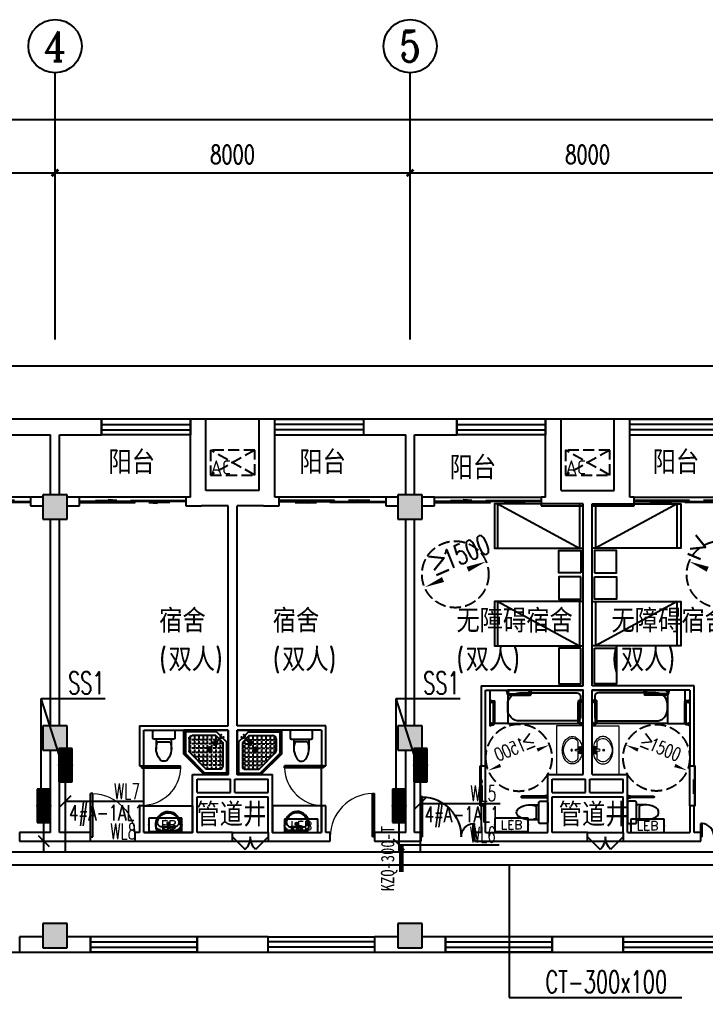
# Model space of a CAD drawing. Extents: x 1725663 to 4653551, y -550461 to 248782.
# Drawn here: x 2083750 to 2099204, y -41203 to -19188 of the extents above; entities that cross this region are included whole.
import ezdxf
from ezdxf.enums import TextEntityAlignment as Align

# ---------------------------------------------------------------- set-up
doc = ezdxf.new("R2010")
doc.units = 0
doc.header["$LTSCALE"] = 1000
doc.linetypes.add('DASH', pattern=[0.35, 0.25, -0.1])
for name, color, linetype in [('0-底图', 7, 'Continuous'), ('AXIS', 3, 'Continuous'), ('AXIS_TEXT', 7, 'Continuous'), ('CABLETRAY', 4, 'Continuous'), ('CABLETRAY_DIM', 3, 'Continuous'), ('CLAYER', 7, 'Continuous'), ('COLUMN', 255, 'Continuous'), ('DIM-照明', 3, 'Continuous'), ('DIM-箱柜', 7, 'Continuous'), ('DIM_SYMB', 3, 'Continuous'), ('DOOR_FIRE', 4, 'Continuous'), ('EQUIP-箱柜', 3, 'Continuous'), ('fur', 253, 'Continuous'), ('GROUND', 2, 'Continuous'), ('PUB_HATCH', 8, 'Continuous'), ('PUB_TEXT', 7, 'Continuous'), ('TEL_TEXT', 7, 'Continuous'), ('WALL', 2, 'Continuous'), ('WINDOW', 4, 'Continuous'), ('WIRE-照明', 6, 'Continuous'), ('抗震支吊架', 2, 'Continuous'), ('洁具', 213, 'Continuous'), ('空调外机', 211, 'Continuous')]:
    doc.layers.add(name, color=color, linetype=linetype)
doc.layers.add('LVTRY', color=6, linetype='Continuous', lineweight=9)
doc.styles.add('_TCH_AXIS', font='COMPLEX', dxfattribs={"bigfont": 'GBCBIG'})
doc.styles.add('_TCH_DIM', font='SIMPLEX', dxfattribs={"width": 0.8, "height": 5, "bigfont": 'HZTXT'})
doc.styles.add('_TEL_DIM', font='SIMPLEX', dxfattribs={"width": 0.8, "height": 3.5, "bigfont": 'HZTXT'})
doc.styles.add('A_DIM_T3', font='SIMPLEX', dxfattribs={"width": 0.7, "bigfont": 'HZ'})
doc.styles.add('COMPLEX', font='COMPLEX')
doc.styles.add('kzcad', font='', dxfattribs={"width": 0.8})
doc.styles.get("Standard").update_dxf_attribs({"font": 'geniso.shx', "bigfont": 'hztxt.shx'})
doc.styles.get('kzcad').set_extended_font_data('SimSun')
doc.dimstyles.new('_TCH_ARCH&&150', dxfattribs={"dimtxt": 420, "dimasz": 150, "dimexe": 375, "dimexo": 450, "dimgap": 202.5, "dimtad": 1, "dimdec": 0, "dimzin": 0, "dimdsep": 46, "dimtxsty": 'A_DIM_T3', "dimblk": 'ARCHTICK', "dimcen": 0.09, "dimclrt": 7, "dimazin": 2, "dimtfac": 1, "dimtdec": 0, "dimtix": 1, "dimtmove": 2, "dimatfit": 3, "dimfxl": 150, "dimtolj": 1, "dimtzin": 0, "dimarcsym": 0})

# ---------------------------------------------------------------- blocks, each defined once
blk = doc.blocks.new('*X490')
at = {"color": 0}
for p, q in [((-250, 33), (-83, 200)), ((-250, 68), (-118, 200)), ((-250, 104), (-154, 200)), ((-250, 139), (-189, 200)), ((-250, 174), (-224, 200)), ((-247, 0), (-47, 200)), ((-212, 0), (-12, 200)), ((-177, 0), (23, 200)), ((-141, 0), (59, 200)), ((-106, 0), (94, 200)), ((-71, 0), (129, 200)), ((-35, 0), (165, 200)), ((0, 0), (200, 200)), ((35, 0), (235, 200)), ((71, 0), (250, 179)), ((106, 0), (250, 144)), ((141, 0), (250, 109)), ((177, 0), (250, 73)), ((212, 0), (250, 38)), ((247, 0), (250, 3))]:
    blk.add_line(p, q, dxfattribs=at)
blk = doc.blocks.new('$equip$00002943')
for p, q in [((-0.75, 0.6), (-0.75, 0)), ((0.75, 0.6), (-0.75, 0.6)), ((0.75, 0), (0.75, 0.6)), ((-0.75, 0), (0.75, 0))]:
    blk.add_line(p, q)
for points, const_width in [([(-0.75, 0.3), (0.75, 0.3)], 0.6), ([(-0.75, 0.6), (-0.75, 0), (0.75, 0), (0.75, 0.6), (-0.75, 0.6), (-0.75, 0)], 0.02)]:
    blk.add_lwpolyline(points, dxfattribs=dict(const_width=const_width))
for p in [(0, 0.6), (-0.75, 0.3), (0, 0), (0.75, 0.3)]:
    blk.add_point(p)
at = {"xscale": 0.00300000000061118, "yscale": 0.00300000000061118, "zscale": 0.00300000000061118}
blk.add_blockref('*X490', (0, 0), dxfattribs=at)
at = {"color": 7, "style": '_TEL_DIM', "flags": 1}
for tag in ['A', 'REMARK']:
    blk.add_attdef(tag, text='', height=0.00002, dxfattribs=at).set_placement((0, 0), align=Align.MIDDLE_CENTER)
blk = doc.blocks.new('$equip$00002908')
for p, q in [((0.75, 0.6), (-0.75, 0.6)), ((-0.75, 0.6), (-0.75, 0)), ((0.75, 0), (0.75, 0.6)), ((-0.75, 0), (0.75, 0))]:
    blk.add_line(p, q)
at = {"const_width": 0.04}
blk.add_lwpolyline([(-0.75, 0.6), (-0.75, 0), (0.75, 0), (0.75, 0.6), (-0.75, 0.6), (-0.75, 0)], dxfattribs=at)
for p in [(0, 0.6), (-0.75, 0.3), (0, 0), (0.75, 0.3)]:
    blk.add_point(p)
at = {"color": 7, "style": '_TEL_DIM'}
blk.add_attdef('$TEXT$', text='', height=0.4, dxfattribs=at).set_placement((0, 0.3), align=Align.MIDDLE_CENTER)
at = {"color": 7, "style": '_TEL_DIM', "flags": 1}
for tag in ['A', 'REMARK']:
    blk.add_attdef(tag, text='', height=0.00002, dxfattribs=at).set_placement((0, 0), align=Align.MIDDLE_CENTER)
blk = doc.blocks.new('A$C9f263cac')
at = {"linetype": 'DASH'}
blk.add_circle((0, 0), 750, dxfattribs=at)
at = {"layer": 'DIM_SYMB'}
for points in [[(0, 0, 0, 0, 0), (-692, 289, 0, 80, 0), (-415, 174, 0, 0, 0)], [(0, 0, 0, 0, 0), (692, -289, 0, 80, 0), (415, -174, 0, 0, 0)]]:
    blk.add_lwpolyline(points, format="xyseb", dxfattribs=at)
at = {"layer": 'PUB_TEXT', "color": 7, "style": '_TCH_DIM'}
blk.add_text('≥', height=338, rotation=337.3097, dxfattribs=at).set_placement((-420, 282))
at = {"layer": 'PUB_TEXT', "color": 7, "style": '_TCH_DIM', "width": 0.705882}
blk.add_text('1500', height=297.5, rotation=337.3097, dxfattribs=at).set_placement((-193, 188))
blk = doc.blocks.new('1F平面-CAD导入_dwg_Drawing4_t3_dwg_$plan$00001613-474159-1F-927810-1F')
at = {"layer": '洁具'}
for p, q in [((-30, 250), (-170, 250)), ((-200, 170), (-430, 170)), ((-260, -140), (-260, 140)), ((-200, -170), (-200, -220)), ((-170, -250), (-30, -250))]:
    blk.add_line(p, q, dxfattribs=at)
for points in [[(-200, 220), (-200, 170), (-200, -170), (-430, -170)], [(0, -220), (0, 220)]]:
    blk.add_lwpolyline(points, dxfattribs=at)
for centre, radius, start, end in [((-170, 220), 30, 90, 180), ((-30, 220), 30, 0, 90), ((-590, 0), 110, 123.4509, 236.5491), ((-413, -227), 398, 67.4505, 126.6381), ((-413, 227), 398, 233.3619, 292.5495), ((-170, -220), 30, 180, 270), ((-30, -220), 30, 270, 0)]:
    blk.add_arc(centre, radius, start, end, dxfattribs=at)
blk = doc.blocks.new('$lvtry$00000169')
at = {"color": 0}
for p, q in [((259, -36), (259, 0)), ((259, -36), (36, -259)), ((276, -120), (120, -276)), ((144, -151), (291, -298)), ((151, -144), (298, -291)), ((183, -213), (205, -213)), ((220, -213), (243, -213)), ((259, -24), (976, -24)), ((259, -36), (964, -36)), ((270, -213), (270, -143)), ((270, -213), (340, -213)), ((276, -120), (808, -120)), ((366, -213), (366, -143)), ((366, -213), (436, -213)), ((462, -213), (462, -143)), ((462, -213), (532, -213)), ((558, -213), (558, -143)), ((558, -213), (628, -213)), ((655, -213), (655, -143)), ((655, -213), (725, -213)), ((751, -213), (751, -143)), ((751, -213), (821, -213)), ((847, -213), (847, -143)), ((847, -213), (880, -213)), ((880, -192), (880, -460)), ((964, -36), (976, -24)), ((964, -36), (964, -525)), ((976, -24), (976, -530)), ((36, -259), (0, -259)), ((24, -259), (24, -976)), ((36, -259), (36, -964)), ((120, -276), (120, -808)), ((120, -309), (147, -309)), ((120, -405), (147, -405)), ((173, -309), (173, -239)), ((173, -309), (243, -309)), ((173, -405), (173, -335)), ((173, -405), (243, -405)), ((173, -501), (173, -431)), ((270, -263), (270, -239)), ((270, -405), (270, -335)), ((270, -405), (340, -405)), ((270, -501), (270, -431)), ((334, -309), (340, -309)), ((366, -309), (366, -239)), ((366, -309), (436, -309)), ((366, -405), (366, -335)), ((366, -405), (379, -405)), ((366, -501), (366, -431)), ((462, -309), (462, -239)), ((462, -309), (532, -309)), ((462, -405), (462, -335)), ((462, -405), (532, -405)), ((462, -501), (462, -431)), ((558, -309), (558, -239)), ((558, -309), (628, -309)), ((558, -405), (558, -335)), ((558, -405), (628, -405)), ((558, -501), (558, -431)), ((655, -309), (655, -239)), ((655, -309), (725, -309)), ((655, -405), (655, -335)), ((655, -405), (725, -405)), ((655, -501), (655, -431)), ((751, -309), (751, -239)), ((751, -309), (821, -309)), ((751, -405), (751, -335)), ((751, -405), (821, -405)), ((751, -501), (751, -431)), ((847, -309), (847, -239)), ((847, -309), (880, -309)), ((847, -405), (847, -335)), ((847, -405), (880, -405)), ((847, -501), (847, -431)), ((120, -501), (147, -501)), ((120, -598), (147, -598)), ((173, -501), (243, -501)), ((173, -598), (173, -528)), ((173, -598), (243, -598)), ((173, -694), (173, -624)), ((270, -501), (340, -501)), ((270, -598), (270, -528)), ((270, -598), (340, -598)), ((270, -694), (270, -624)), ((366, -501), (436, -501)), ((366, -598), (366, -528)), ((366, -598), (436, -598)), ((366, -694), (366, -624)), ((462, -501), (532, -501)), ((462, -598), (462, -528)), ((462, -598), (532, -598)), ((462, -694), (462, -624)), ((859, -511), (511, -859)), ((964, -525), (525, -964)), ((976, -530), (530, -976)), ((558, -501), (628, -501)), ((558, -598), (558, -528)), ((558, -598), (628, -598)), ((558, -694), (558, -624)), ((655, -501), (725, -501)), ((655, -598), (655, -528)), ((655, -598), (725, -598)), ((655, -694), (655, -624)), ((751, -501), (821, -501)), ((751, -598), (751, -528)), ((751, -598), (773, -598)), ((847, -501), (867, -501)), ((964, -525), (976, -530)), ((120, -694), (147, -694)), ((120, -790), (147, -790)), ((173, -694), (243, -694)), ((173, -790), (173, -720)), ((173, -790), (243, -790)), ((173, -878), (173, -816)), ((192, -880), (460, -880)), ((270, -694), (340, -694)), ((270, -790), (270, -720)), ((270, -790), (340, -790)), ((270, -880), (270, -816)), ((366, -694), (436, -694)), ((366, -790), (366, -720)), ((366, -790), (436, -790)), ((366, -880), (366, -816)), ((462, -694), (532, -694)), ((462, -790), (462, -720)), ((462, -790), (532, -790)), ((462, -880), (462, -816)), ((558, -694), (628, -694)), ((558, -790), (558, -720)), ((558, -790), (580, -790)), ((655, -694), (676, -694)), ((36, -964), (24, -976)), ((24, -976), (530, -976)), ((36, -964), (525, -964)), ((525, -964), (530, -976))]:
    blk.add_line(p, q, dxfattribs=at)
blk.add_lwpolyline([(0, 0), (0, -1000), (540, -1000), (1000, -540), (1000, 0)], close=True)
for points in [[(0, 0), (0, -1000)], [(0, 0), (1000, 0)], [(1000, 0), (1000, -540)], [(136, -190), (148, -178), (132, -162), (121, -174)], [(190, -136), (178, -148), (162, -132), (174, -121)], [(1000, -540), (540, -1000)], [(0, -1000), (540, -1000)]]:
    blk.add_lwpolyline(points, close=True, dxfattribs=at)
for radius in [43.8, 31.1]:
    blk.add_circle((416, -428), radius, dxfattribs=at)
for centre, radius, start, end in [((808, -192), 72, 0, 90), ((296, -296), 40.6, 142.583, 128.4197), ((296, -296), 28.6, 145.828, 125.6599), ((808, -460), 72, 315, 0), ((192, -808), 72, 180, 270), ((460, -808), 72, 270, 315)]:
    blk.add_arc(centre, radius, start, end, dxfattribs=at)
for p in [(103, -156, 0), (156, -102, 0), (416, -428, 0)]:
    blk.add_point(p, dxfattribs=at)
blk = doc.blocks.new('$lvtry$00000178')
at = {"color": 0}
for p, q in [((-238, 0), (238, 0)), ((-214, -36), (-272, -91)), ((-180, -23), (180, -23)), ((-142, -105), (140, -105)), ((140, -105), (-142, -105)), ((216, -37), (268, -91))]:
    blk.add_line(p, q, dxfattribs=at)
blk.add_lwpolyline([(-104, -430, 0.224698), (110, -425, 0.348046), (269, -79), (239, 0), (-241, 0), (-271, -79, 0.356844)], format="xyb", close=True, dxfattribs=at)
for centre, radius in [((-100, -65), 16.3), ((1, -172), 31.6), ((100, -65), 16.3)]:
    blk.add_circle(centre, radius, dxfattribs=at)
at = {"color": 0, "lineweight": 13}
blk.add_circle((1, -172), 23, dxfattribs=at)
at = {"color": 0}
for centre, radius, start, end in [((-142, -205), 100, 90, 190.5602), ((-180, -73), 50, 90, 133.181), ((140, -205), 100, 349.4398, 90), ((180, -73), 50, 44.5607, 90), ((-1, -179), 243, 190.5602, 349.4398)]:
    blk.add_arc(centre, radius, start, end, dxfattribs=at)
for p in [(0, -65), (1, -172)]:
    blk.add_point(p, dxfattribs=at)
blk = doc.blocks.new('A$C70365C93')
at = {"layer": '洁具'}
blk.add_lwpolyline([(-1900, 2300), (-1900, 1700), (-800, 1700), (-800, 2300)], close=True, dxfattribs=at)
blk.add_blockref('$lvtry$00000178', (-1350, 2280), dxfattribs=at)
at = {"layer": '洁具', "rotation": 180}
blk.add_blockref('$lvtry$00000169', (0, 0), dxfattribs=at)
at = {"layer": '洁具', "extrusion": (0, 0, -1), "xscale": -1, "zscale": -1, "rotation": 90}
blk.add_blockref('1F平面-CAD导入_dwg_Drawing4_t3_dwg_$plan$00001613-474159-1F-927810-1F', (1450, 0), dxfattribs=at)
blk = doc.blocks.new('A$Cf5a72a1b')
at = {"layer": '空调外机', "linetype": 'DASH'}
for p, q in [((1000, 563), (0, 0)), ((1000, 0), (0, 563))]:
    blk.add_line(p, q, dxfattribs=at)
blk.add_lwpolyline([(1000, 563), (0, 563), (0, 0), (1000, 0)], close=True, dxfattribs=at)
at = {"layer": 'PUB_TEXT'}
blk.add_text('AC', height=315, dxfattribs=at).set_placement((5, 18))
blk = doc.blocks.new('_ArchTick')
at = {"color": 0, "linetype": 'ByBlock', "const_width": 0.4}
blk.add_lwpolyline([(-0.5, -0.5), (0.5, 0.5)], dxfattribs=at)
blk = doc.blocks.new('*D707')
at = {"layer": 'AXIS', "color": 0, "lineweight": -2, "transparency": 16777216}
for p, q in [((1497007, 55195), (1497007, 60070)), ((1604207, 55195), (1604207, 60070)), ((1497007, 59695), (1604207, 59695))]:
    blk.add_line(p, q, dxfattribs=at)
at = {"layer": 'Defpoints', "color": 0, "transparency": 16777216}
for p in [(1604207, 59695), (1497007, 54745), (1604207, 54745)]:
    blk.add_point(p, dxfattribs=at)
at = {"layer": 'AXIS', "color": 0, "lineweight": -2, "transparency": 16777216, "xscale": 150, "yscale": 150, "zscale": 150, "rotation": 180}
blk.add_blockref('_ArchTick', (1497007, 59695), dxfattribs=at)
at = {"layer": 'AXIS', "color": 0, "lineweight": -2, "transparency": 16777216, "xscale": 150, "yscale": 150, "zscale": 150}
blk.add_blockref('_ArchTick', (1604207, 59695), dxfattribs=at)
at = {"layer": 'AXIS', "color": 7, "transparency": 16777216, "insert": (1550607, 60108), "char_height": 420, "attachment_point": 5, "style": 'A_DIM_T3'}
blk.add_mtext('\\A1;107200', dxfattribs=at)
blk = doc.blocks.new('*D711')
at = {"layer": 'AXIS', "color": 0, "lineweight": -2, "transparency": 16777216}
for p, q in [((1513307, 55195), (1513307, 58870)), ((1521307, 55195), (1521307, 58870)), ((1513307, 58495), (1521307, 58495))]:
    blk.add_line(p, q, dxfattribs=at)
at = {"layer": 'Defpoints', "color": 0, "transparency": 16777216}
for p in [(1521307, 58495), (1513307, 54745), (1521307, 54745)]:
    blk.add_point(p, dxfattribs=at)
at = {"layer": 'AXIS', "color": 0, "lineweight": -2, "transparency": 16777216, "xscale": 150, "yscale": 150, "zscale": 150, "rotation": 180}
blk.add_blockref('_ArchTick', (1513307, 58495), dxfattribs=at)
at = {"layer": 'AXIS', "color": 0, "lineweight": -2, "transparency": 16777216, "xscale": 150, "yscale": 150, "zscale": 150}
blk.add_blockref('_ArchTick', (1521307, 58495), dxfattribs=at)
at = {"layer": 'AXIS', "color": 7, "transparency": 16777216, "insert": (1517307, 58908), "char_height": 420, "attachment_point": 5, "style": 'A_DIM_T3'}
blk.add_mtext('\\A1;8000', dxfattribs=at)
blk = doc.blocks.new('*D712')
at = {"layer": 'AXIS', "color": 0, "lineweight": -2, "transparency": 16777216}
for p, q in [((1521307, 55195), (1521307, 58870)), ((1529307, 55195), (1529307, 58870)), ((1521307, 58495), (1529307, 58495))]:
    blk.add_line(p, q, dxfattribs=at)
at = {"layer": 'Defpoints', "color": 0, "transparency": 16777216}
for p in [(1529307, 58495), (1521307, 54745), (1529307, 54745)]:
    blk.add_point(p, dxfattribs=at)
at = {"layer": 'AXIS', "color": 0, "lineweight": -2, "transparency": 16777216, "xscale": 150, "yscale": 150, "zscale": 150, "rotation": 180}
blk.add_blockref('_ArchTick', (1521307, 58495), dxfattribs=at)
at = {"layer": 'AXIS', "color": 0, "lineweight": -2, "transparency": 16777216, "xscale": 150, "yscale": 150, "zscale": 150}
blk.add_blockref('_ArchTick', (1529307, 58495), dxfattribs=at)
at = {"layer": 'AXIS', "color": 7, "transparency": 16777216, "insert": (1525307, 58908), "char_height": 420, "attachment_point": 5, "style": 'A_DIM_T3'}
blk.add_mtext('\\A1;8000', dxfattribs=at)
blk = doc.blocks.new('*D713')
at = {"layer": 'AXIS', "color": 0, "lineweight": -2, "transparency": 16777216}
for p, q in [((1529307, 55195), (1529307, 58870)), ((1537307, 55195), (1537307, 58870)), ((1529307, 58495), (1537307, 58495))]:
    blk.add_line(p, q, dxfattribs=at)
at = {"layer": 'Defpoints', "color": 0, "transparency": 16777216}
for p in [(1537307, 58495), (1529307, 54745), (1537307, 54745)]:
    blk.add_point(p, dxfattribs=at)
at = {"layer": 'AXIS', "color": 0, "lineweight": -2, "transparency": 16777216, "xscale": 150, "yscale": 150, "zscale": 150, "rotation": 180}
blk.add_blockref('_ArchTick', (1529307, 58495), dxfattribs=at)
at = {"layer": 'AXIS', "color": 0, "lineweight": -2, "transparency": 16777216, "xscale": 150, "yscale": 150, "zscale": 150}
blk.add_blockref('_ArchTick', (1537307, 58495), dxfattribs=at)
at = {"layer": 'AXIS', "color": 7, "transparency": 16777216, "insert": (1533307, 58908), "char_height": 420, "attachment_point": 5, "style": 'A_DIM_T3'}
blk.add_mtext('\\A1;8000', dxfattribs=at)
blk = doc.blocks.new('$plan$00002936')
at = {"layer": '洁具'}
for p, q in [((-45, 0), (45, 0)), ((45, 0), (45, -10)), ((-555, 0), (-466, 0)), ((-555, -10), (-555, 0)), ((-466, -10), (-555, -10)), ((-539, -10), (-527, -22)), ((-527, -22), (-497, -22)), ((-527, -22), (-527, -53)), ((-497, -22), (-486, -10)), ((-497, -22), (-497, -53)), ((-474, -78), (-38, -78)), ((-474, -110), (-38, -110)), ((-466, 0), (-466, -10)), ((-45, -10), (-45, 0)), ((45, -10), (-45, -10)), ((-28, -10), (-17, -22)), ((-17, -22), (13, -22)), ((-17, -94), (-17, -22)), ((-2, -110), (-2, -110)), ((13, -22), (24, -10)), ((13, -22), (13, -94))]:
    blk.add_line(p, q, dxfattribs=at)
for centre, major_axis, start_param, end_param in [((-474, -53), (0, 57.3), 1.570798, 3.141592), ((-474, -53), (0, 25.2), 1.570801, 3.141589), ((-38, -53), (0, 25.2), 3.141577, 4.303054), ((-38, -53), (0, 57.3), 3.141596, 3.619177), ((-2, -94), (0, 16), 1.570785, 3.141583), ((-2, -94), (0, 16), 3.141592, 4.71239)]:
    blk.add_ellipse(centre, major_axis=major_axis, ratio=0.931835, start_param=start_param, end_param=end_param, dxfattribs=at)
blk = doc.blocks.new('$WINLIB2D$00000001')
at = {"color": 0}
for points in [[(-0.5, 0.5), (-0.5, -0.5)], [(-0.5, 0.5), (0.5, 0.5)], [(0.5, -0.5), (0.5, 0.5)], [(0.5, 0.1667), (-0.5, 0.1667)], [(0.5, -0.1667), (-0.5, -0.1667)], [(-0.5, -0.5), (0.5, -0.5)]]:
    blk.add_lwpolyline(points, dxfattribs=at)
blk = doc.blocks.new('_AXISO')
blk.add_circle((0, 0), 0.5)
at = {"layer": 'AXIS_TEXT', "style": 'COMPLEX', "width": 1.041667}
blk.add_attdef('A', text='', height=0.56, dxfattribs=at).set_placement((-0.25, -0.28), (0.25, -0.28), align=Align.FIT)
blk = doc.blocks.new('$DorLib2D$00000225')
at = {"color": 0}
for p, q in [((0.475, -0.001), (0.475, 0.752)), ((0.475, 0.752), (0.5, 0.752)), ((0.5, -0.001), (0.5, 0.752)), ((-0.5, 0), (-0.5, 0.252)), ((-0.475, 0.252), (-0.5, 0.252)), ((-0.475, 0), (-0.475, 0.252)), ((-0.475, 0), (-0.5, 0)), ((0.475, -0.001), (0.5, -0.001))]:
    blk.add_line(p, q, dxfattribs=at)
for centre, radius, start, end in [((0.505, -0.002), 0.755, 92.2493, 179.7238), ((-0.501, 0.003), 0.251, 359.7899, 84.0974)]:
    blk.add_arc(centre, radius, start, end, dxfattribs=at)
blk = doc.blocks.new('$DorLib2D$00000116')
at = {"color": 0}
for p, q in [((-0.5, 0), (-0.146, 0.354)), ((0.5, 0), (0.146, 0.354))]:
    blk.add_line(p, q, dxfattribs=at)
for centre, start, end in [((-0.5, 0), 0, 45), ((0.5, 0), 135, 180)]:
    blk.add_arc(centre, 0.5, start, end, dxfattribs=at)
blk = doc.blocks.new('$DorLib2D$00000001')
for p, q in [((0.45, 0.975), (0.5, 0.975)), ((0.45, 0), (0.45, 0.975)), ((0.5, 0), (0.5, 0.975)), ((0.5, 0), (0.45, 0))]:
    blk.add_line(p, q)
at = {"lineweight": 13}
blk.add_arc((0.475, 0), 0.975, 91.4693, 180, dxfattribs=at)
blk = doc.blocks.new('$plan$00002356')
at = {"layer": 'fur'}
for p, q in [((0, -1920), (1000, -80)), ((0, -80), (1000, -80)), ((1000, -1920), (0, -1920))]:
    blk.add_line(p, q, dxfattribs=at)
blk.add_lwpolyline([(0, 0), (0, -2000), (1000, -2000), (1000, 0)], close=True, dxfattribs=at)
blk = doc.blocks.new('$lvtry$00000196')
at = {"color": 0}
for points in [[(219, -385, 0.106486), (289, -308, 0.130324), (310, -225, 0.130324), (289, -143, 0.106486), (219, -66, 0.084172), (123, -18, 0.073176), (0, 0, 0.073176), (-123, -18, 0.084172), (-219, -66, 0.106486), (-289, -143, 0.130324), (-310, -225, 0.130324), (-289, -308, 0.106486), (-219, -385, 0.084172), (-123, -433, 0.073176), (0, -451, 0.073176), (123, -433, 0.084172)], [(-22, -44), (-17, -142, 1), (21, -142), (26, -44, 0.493794)]]:
    blk.add_lwpolyline(points, format="xyb", close=True, dxfattribs=at)
for points in [[(-218, -329, -0.467303), (-199, -103, -0.154885), (-179, -96), (-17, -96, -0.154885)], [(21, -96), (183, -96, -0.154885), (203, -103, -0.467303), (222, -329, -0.210278), (2, -430, -0.210278), (-218, -329, -0.467303)]]:
    blk.add_lwpolyline(points, format="xyb", dxfattribs=at)
for points in [[(-52, -25), (56, -25)], [(-52, -78), (-20, -78)], [(24, -78), (56, -78)]]:
    blk.add_lwpolyline(points, dxfattribs=at)
for centre, radius in [((-52, -52), 19.4), ((-52, -52), 12.6), ((56, -52), 19.4), ((56, -52), 12.6), ((2, -241), 19.7), ((2, -241), 14.7)]:
    blk.add_circle(centre, radius, dxfattribs=at)
for centre, start, end in [((-52, -52), 90, 270), ((56, -52), 270, 90)]:
    blk.add_arc(centre, 26.5, start, end, dxfattribs=at)
for p in [(2, -62), (2, -241)]:
    blk.add_point(p, dxfattribs=at)
blk = doc.blocks.new('$plan$00002967')
at = {"layer": '洁具'}
for p, q in [((59, -136), (59, -614)), ((1349, -60), (134, -60)), ((1600, -435), (1600, -315)), ((134, -690), (1349, -690))]:
    blk.add_line(p, q, dxfattribs=at)
blk.add_lwpolyline([(0, -750), (0, 0), (1600, 0), (1600, -750)], close=True, dxfattribs=at)
for centre, major_axis, start_param, end_param in [((134, -136), (0, 76.7), 0, 1.570796), ((1349, -315), (0, 256), -1.570796, 0), ((201, -375), (0, 42.6), 1.570796326795708, 7.853981633975295), ((134, -614), (0, 76.7), 1.570796, 3.141593), ((1349, -435), (0, 256), 3.141593, 4.712389)]:
    blk.add_ellipse(centre, major_axis=major_axis, ratio=0.98237, start_param=start_param, end_param=end_param, dxfattribs=at)
blk = doc.blocks.new('$plan$00002937')
at = {"layer": '洁具'}
for p, q in [((-12, 13), (-585, 13)), ((-67, 25), (-67, 16)), ((-8, 25), (-67, 25)), ((-67, 16), (-8, 16)), ((-28, 31), (-28, 25)), ((-20, 31), (-28, 31)), ((-28, 25), (-20, 25)), ((-20, 25), (-20, 31)), ((-12, -13), (-12, 13)), ((-8, 40), (-8, -40)), ((0, 40), (-8, 40)), ((-8, 16), (-8, 25)), ((0, -40), (0, 40)), ((-585, -13), (-12, -13)), ((-67, -25), (-67, -16)), ((-67, -16), (-8, -16)), ((-8, -25), (-67, -25)), ((-28, -31), (-28, -25)), ((-28, -25), (-20, -25)), ((-20, -31), (-28, -31)), ((-20, -25), (-20, -31)), ((-8, -16), (-8, -25)), ((-8, -40), (0, -40))]:
    blk.add_line(p, q, dxfattribs=at)
blk.add_ellipse((-585, 0), major_axis=(0, -13.3), ratio=0.97507, start_param=3.141592, end_param=6.283185, dxfattribs=at)
blk = doc.blocks.new('$plan$00002826')
at = {"layer": '洁具', "color": 7}
blk.add_line((-260, -140), (-260, 140), dxfattribs=at)
at = {"layer": '洁具'}
blk.add_line((-200, 170), (-200, -170), dxfattribs=at)
blk.add_lwpolyline([(-650, 92, 0.537872), (-650, -92, 0.149947), (-430, -170), (-200, -170), (-200, -220, 0.414214), (-170, -250), (-30, -250, 0.414214), (0, -220), (0, 220, 0.414214), (-30, 250), (-170, 250, 0.414214), (-200, 220), (-200, 170), (-430, 170, 0.149947)], format="xyb", close=True, dxfattribs=at)
at = {"layer": '洁具', "color": 7}
for centre, start, end in [((-413, -227), 67.4505, 91.4725), ((-413, 227), 268.6339, 292.5495)]:
    blk.add_arc(centre, 398, start, end, dxfattribs=at)
blk = doc.blocks.new('$DorLib2D$00000129')
at = {"color": 0, "linetype": 'Continuous'}
for p, q in [((-0.5, 0.545), (-0.5, 0.687)), ((-0.5, 0.687), (0.5, 0.687)), ((0.5, 0.545), (-0.5, 0.545)), ((-0.5, 0.5), (-0.5, 0.545)), ((0.5, 0.687), (0.5, 0.545)), ((0.5, 0.5), (0.5, 0.545)), ((-0.2, 0.437), (0.158, 0.437)), ((0.08, 0.341), (0.08, 0.437)), ((0.158, 0.437), (0.08, 0.341))]:
    blk.add_line(p, q, dxfattribs=at)
blk = doc.blocks.new('$DorLib2D$00000131')
at = {"color": 0, "linetype": 'Continuous'}
for p, q in [((0.15, 0.125), (0.2319, 0.1973)), ((0.2319, 0.1973), (0.2319, 0.125)), ((-0.5, 0.125), (-0.5, 0)), ((0.0192, 0.125), (-0.5, 0.125)), ((0.0192, 0), (0.0192, 0.125)), ((0.35, 0.125), (0.15, 0.125)), ((-0.5, 0), (0.0192, 0)), ((-0.024, 0), (0.5, 0)), ((-0.024, -0.125), (-0.024, 0)), ((0.5, 0), (0.5, -0.125)), ((-0.35, -0.125), (-0.15, -0.125)), ((-0.2319, -0.1973), (-0.2319, -0.125)), ((-0.15, -0.125), (-0.2319, -0.1973)), ((0.5, -0.125), (-0.024, -0.125))]:
    blk.add_line(p, q, dxfattribs=at)
blk = doc.blocks.new('ghj')
at = {"layer": 'PUB_HATCH'}
for points in [[(1521582, 51245.3), (1521032, 51245.3), (1521032, 50695.3), (1521582, 50695.3)], [(1529582, 51245.3), (1529032, 51245.3), (1529032, 50695.3), (1529582, 50695.3)], [(1521582, 46045.3), (1521032, 46045.3), (1521032, 45495.3), (1521582, 45495.3)], [(1529582, 46045.3), (1529032, 46045.3), (1529032, 45495.3), (1529582, 45495.3)], [(1521582, 41595.3), (1521032, 41595.3), (1521032, 41045.3), (1521582, 41045.3)], [(1529582, 41595.3), (1529032, 41595.3), (1529032, 41045.3), (1529582, 41045.3)]]:
    blk.add_hatch(color=256, dxfattribs=at).paths.add_polyline_path(points)
for points in [[(1533154.3, 49491.4), (1532654.3, 49491.4), (1532654.3, 49991.4), (1533154.3, 49991.4)], [(1533459.7, 49491.4), (1533959.7, 49491.4), (1533959.7, 49991.4), (1533459.7, 49991.4)], [(1533154.3, 49399.1), (1532654.3, 49399.1), (1532654.3, 48899.1), (1533154.3, 48899.1)], [(1533459.7, 49399.1), (1533959.7, 49399.1), (1533959.7, 48899.1), (1533459.7, 48899.1)], [(1533154.3, 47792.9), (1532654.3, 47792.9), (1532654.3, 46992.9), (1533154.3, 46992.9)], [(1533459.7, 47792.9), (1533959.7, 47792.9), (1533959.7, 46992.9), (1533459.7, 46992.9)]]:
    blk.add_lwpolyline(points, close=True)
at = {"linetype": 'DASH'}
for centre in [(1530325.2, 49454.2), (1536288.8, 49454.2)]:
    blk.add_circle(centre, 750, dxfattribs=at)
at = {"layer": 'AXIS'}
for p, q in [((1521307, 54745.3), (1521307, 60745.3)), ((1529307, 54745.3), (1529307, 60745.3))]:
    blk.add_line(p, q, dxfattribs=at)
at = {"layer": 'COLUMN'}
for p, q in [((1521582, 51245.3), (1521032, 51245.3)), ((1521032, 51245.3), (1521032, 50695.3)), ((1521582, 50695.3), (1521582, 51245.3)), ((1529582, 51245.3), (1529032, 51245.3)), ((1529032, 51245.3), (1529032, 50695.3)), ((1529582, 50695.3), (1529582, 51245.3)), ((1521032, 50695.3), (1521582, 50695.3)), ((1529032, 50695.3), (1529582, 50695.3)), ((1521582, 46045.3), (1521032, 46045.3)), ((1521032, 46045.3), (1521032, 45495.3)), ((1521582, 45495.3), (1521582, 46045.3)), ((1529582, 46045.3), (1529032, 46045.3)), ((1529032, 46045.3), (1529032, 45495.3)), ((1529582, 45495.3), (1529582, 46045.3)), ((1521032, 45495.3), (1521582, 45495.3)), ((1529032, 45495.3), (1529582, 45495.3)), ((1521582, 41595.3), (1521032, 41595.3)), ((1521032, 41595.3), (1521032, 41045.3)), ((1521582, 41045.3), (1521582, 41595.3)), ((1529582, 41595.3), (1529032, 41595.3)), ((1529032, 41595.3), (1529032, 41045.3)), ((1529582, 41045.3), (1529582, 41595.3)), ((1521032, 41045.3), (1521582, 41045.3)), ((1529032, 41045.3), (1529582, 41045.3))]:
    blk.add_line(p, q, dxfattribs=at)
at = {"layer": 'DIM_SYMB'}
for points in [[(1530325.2, 49454.2, 0, 0, 0), (1531017.2, 49743.5, 0, 120, 0), (1530602, 49569.9, 0, 0, 0)], [(1536288.8, 49454.2, 0, 0, 0), (1535596.8, 49743.5, 0, 120, 0), (1536012, 49569.9, 0, 0, 0)], [(1530325.2, 49454.2, 0, 0, 0), (1529633.3, 49164.9, 0, 120, 0), (1530048.4, 49338.5, 0, 0, 0)]]:
    blk.add_lwpolyline(points, format="xyseb", dxfattribs=at)
at = {"layer": 'DOOR_FIRE'}
for p, q in [((1525307, 43645.3), (1526107, 43645.3)), ((1533307, 43645.3), (1534107, 43645.3)), ((1525307, 43445.3), (1526107, 43445.3)), ((1533307, 43445.3), (1534107, 43445.3))]:
    blk.add_line(p, q, dxfattribs=at)
at = {"layer": 'GROUND'}
for p, q in [((1540407, 54145.3), (1495807, 54145.3)), ((1540407, 52945.3), (1497007, 52945.3))]:
    blk.add_line(p, q, dxfattribs=at)
blk.add_lwpolyline([(1515607, 40945.3), (1589057, 40945.3)], dxfattribs=at)
at = {"layer": 'LVTRY'}
for points in [[(1533207, 44945.3), (1533207, 46045.3), (1532607, 46045.3), (1532607, 44945.3)], [(1533407, 44945.3), (1533407, 46045.3), (1534007, 46045.3), (1534007, 44945.3)]]:
    blk.add_lwpolyline(points, close=True, dxfattribs=at)
at = {"layer": 'WALL'}
for p, q in [((1521307, 52945.3), (1520257, 52945.3)), ((1522357, 52945.3), (1521307, 52945.3)), ((1522357, 52595.3), (1522357, 52945.3)), ((1524707, 52945.3), (1524357, 52945.3)), ((1524357, 52945.3), (1524357, 52595.3)), ((1524707, 51345.3), (1524707, 52945.3)), ((1526257, 52945.3), (1525907, 52945.3)), ((1525907, 51345.3), (1525907, 52945.3)), ((1526257, 52595.3), (1526257, 52945.3)), ((1529307, 52945.3), (1528257, 52945.3)), ((1528257, 52945.3), (1528257, 52595.3)), ((1530357, 52945.3), (1529307, 52945.3)), ((1530357, 52595.3), (1530357, 52945.3)), ((1532707, 52945.3), (1532357, 52945.3)), ((1532357, 52945.3), (1532357, 52595.3)), ((1532707, 51345.3), (1532707, 52945.3)), ((1534257, 52945.3), (1533907, 52945.3)), ((1533907, 51345.3), (1533907, 52945.3)), ((1534257, 52595.3), (1534257, 52945.3)), ((1520257, 52595.3), (1521207, 52595.3)), ((1521207, 51245.3), (1521207, 52595.3)), ((1521407, 52595.3), (1522357, 52595.3)), ((1521407, 51245.3), (1521407, 52595.3)), ((1524357, 51195.3), (1524357, 52595.3)), ((1526257, 51195.3), (1526257, 52595.3)), ((1528257, 52595.3), (1529207, 52595.3)), ((1529207, 51245.3), (1529207, 52595.3)), ((1529407, 52595.3), (1530357, 52595.3)), ((1529407, 51245.3), (1529407, 52595.3)), ((1532357, 51195.3), (1532357, 52595.3)), ((1534257, 51195.3), (1534257, 52595.3)), ((1525307, 51345.3), (1524707, 51345.3)), ((1525907, 51345.3), (1525307, 51345.3)), ((1532707, 51345.3), (1533307, 51345.3)), ((1533307, 51345.3), (1533907, 51345.3)), ((1521032, 51195.3), (1520757, 51195.3)), ((1520757, 51195.3), (1520757, 50995.3)), ((1521857, 51195.3), (1521582, 51195.3)), ((1521857, 50995.3), (1521857, 51195.3)), ((1524357, 51195.3), (1524257, 51195.3)), ((1524257, 51195.3), (1524257, 50995.3)), ((1526357, 51195.3), (1526257, 51195.3)), ((1526357, 50995.3), (1526357, 51195.3)), ((1529032, 51195.3), (1528757, 51195.3)), ((1528757, 51195.3), (1528757, 50995.3)), ((1529857, 51195.3), (1529582, 51195.3)), ((1529857, 50995.3), (1529857, 51195.3)), ((1532357, 51195.3), (1532257, 51195.3)), ((1532257, 51195.3), (1532257, 50995.3)), ((1534357, 51195.3), (1534257, 51195.3)), ((1534357, 50995.3), (1534357, 51195.3)), ((1520757, 50995.3), (1521032, 50995.3)), ((1521582, 50995.3), (1521857, 50995.3)), ((1524257, 50995.3), (1524607, 50995.3)), ((1525207, 50995.3), (1524607, 50995.3)), ((1525207, 46045.3), (1525207, 50995.3)), ((1526007, 50995.3), (1525407, 50995.3)), ((1525407, 46045.3), (1525407, 50995.3)), ((1526007, 50995.3), (1526357, 50995.3)), ((1528757, 50995.3), (1529032, 50995.3)), ((1529582, 50995.3), (1529857, 50995.3)), ((1532257, 50995.3), (1532607, 50995.3)), ((1532607, 50995.3), (1533207, 50995.3)), ((1533207, 46945.3), (1533207, 50995.3)), ((1533407, 50995.3), (1534007, 50995.3)), ((1533407, 46945.3), (1533407, 50995.3)), ((1534007, 50995.3), (1534357, 50995.3)), ((1521207, 46045.3), (1521207, 50695.3)), ((1521407, 46045.3), (1521407, 50695.3)), ((1529207, 46045.3), (1529207, 50695.3)), ((1529407, 46045.3), (1529407, 50695.3)), ((1530907, 46945.3), (1533207, 46945.3)), ((1530907, 46945.3), (1530907, 45145.3)), ((1535707, 46945.3), (1533407, 46945.3)), ((1535707, 45145.3), (1535707, 46945.3)), ((1531007, 46845.3), (1533207, 46845.3)), ((1531007, 45145.3), (1531007, 46845.3)), ((1533207, 44945.3), (1533207, 46845.3)), ((1535607, 46845.3), (1533407, 46845.3)), ((1533407, 44945.3), (1533407, 46845.3)), ((1535607, 46845.3), (1535607, 45145.3)), ((1523207, 46045.3), (1525207, 46045.3)), ((1523207, 46045.3), (1523207, 45145.3)), ((1527407, 46045.3), (1525407, 46045.3)), ((1527407, 45145.3), (1527407, 46045.3)), ((1523307, 45945.3), (1525207, 45945.3)), ((1523307, 45145.3), (1523307, 45945.3)), ((1525207, 44945.3), (1525207, 45945.3)), ((1525407, 44945.3), (1525407, 45945.3)), ((1527307, 45945.3), (1525407, 45945.3)), ((1527307, 45945.3), (1527307, 45145.3)), ((1521207, 43645.3), (1521207, 45495.3)), ((1521407, 43645.3), (1521407, 45495.3)), ((1529207, 43645.3), (1529207, 45495.3)), ((1529407, 43645.3), (1529407, 45495.3)), ((1523207, 45145.3), (1523307, 45145.3)), ((1527307, 45145.3), (1527407, 45145.3)), ((1530907, 45145.3), (1531007, 45145.3)), ((1535607, 45145.3), (1535707, 45145.3)), ((1524407, 44945.3), (1525207, 44945.3)), ((1524407, 44445.3), (1524407, 44945.3)), ((1525407, 44945.3), (1526207, 44945.3)), ((1526207, 44445.3), (1526207, 44945.3)), ((1532407, 44945.3), (1533207, 44945.3)), ((1532407, 44445.3), (1532407, 44945.3)), ((1533407, 44945.3), (1534207, 44945.3)), ((1534207, 44445.3), (1534207, 44945.3)), ((1524507, 44845.3), (1525257, 44845.3)), ((1524507, 44545.3), (1524507, 44845.3)), ((1525257, 44545.3), (1525257, 44845.3)), ((1525357, 44845.3), (1526107, 44845.3)), ((1525357, 44545.3), (1525357, 44845.3)), ((1526107, 44545.3), (1526107, 44845.3)), ((1532507, 44845.3), (1533257, 44845.3)), ((1532507, 44545.3), (1532507, 44845.3)), ((1533257, 44545.3), (1533257, 44845.3)), ((1533357, 44845.3), (1534107, 44845.3)), ((1533357, 44545.3), (1533357, 44845.3)), ((1534107, 44545.3), (1534107, 44845.3)), ((1524507, 44545.3), (1525257, 44545.3)), ((1525357, 44545.3), (1526107, 44545.3)), ((1532507, 44545.3), (1533257, 44545.3)), ((1533357, 44545.3), (1534107, 44545.3)), ((1524407, 43645.3), (1524407, 44445.3)), ((1524507, 44445.3), (1525307, 44445.3)), ((1524507, 43645.3), (1524507, 44445.3)), ((1525307, 44445.3), (1526107, 44445.3)), ((1526107, 43645.3), (1526107, 44445.3)), ((1526207, 43645.3), (1526207, 44445.3)), ((1532407, 43645.3), (1532407, 44445.3)), ((1532507, 44445.3), (1533307, 44445.3)), ((1532507, 43645.3), (1532507, 44445.3)), ((1533307, 44445.3), (1534107, 44445.3)), ((1534107, 43645.3), (1534107, 44445.3)), ((1534207, 43645.3), (1534207, 44445.3)), ((1523307, 44245.3), (1523207, 44245.3)), ((1523207, 44245.3), (1523207, 43645.3)), ((1523307, 43645.3), (1523307, 44245.3)), ((1527407, 44245.3), (1527307, 44245.3)), ((1527307, 44245.3), (1527307, 43645.3)), ((1527407, 43645.3), (1527407, 44245.3)), ((1531007, 44245.3), (1530907, 44245.3)), ((1530907, 44245.3), (1530907, 43645.3)), ((1531007, 43645.3), (1531007, 44245.3)), ((1535707, 44245.3), (1535607, 44245.3)), ((1535607, 44245.3), (1535607, 43645.3)), ((1535707, 43645.3), (1535707, 44245.3)), ((1521207, 43645.3), (1520507, 43645.3)), ((1520507, 43645.3), (1520507, 43445.3)), ((1522107, 43645.3), (1521407, 43645.3)), ((1522107, 43445.3), (1522107, 43645.3)), ((1523207, 43645.3), (1523107, 43645.3)), ((1523107, 43645.3), (1523107, 43445.3)), ((1523307, 43645.3), (1524407, 43645.3)), ((1525307, 43645.3), (1524507, 43645.3)), ((1525307, 43445.3), (1525307, 43645.3)), ((1526107, 43645.3), (1526107, 43445.3)), ((1526207, 43645.3), (1527307, 43645.3)), ((1527507, 43645.3), (1527407, 43645.3)), ((1527507, 43445.3), (1527507, 43645.3)), ((1529207, 43645.3), (1528507, 43645.3)), ((1528507, 43645.3), (1528507, 43445.3)), ((1529557, 43645.3), (1529407, 43645.3)), ((1529557, 43445.3), (1529557, 43645.3)), ((1530907, 43645.3), (1530757, 43645.3)), ((1530757, 43645.3), (1530757, 43445.3)), ((1531007, 43645.3), (1532407, 43645.3)), ((1533307, 43645.3), (1532507, 43645.3)), ((1533307, 43445.3), (1533307, 43645.3)), ((1534107, 43645.3), (1534107, 43445.3)), ((1534207, 43645.3), (1535607, 43645.3)), ((1535857, 43645.3), (1535707, 43645.3)), ((1535857, 43445.3), (1535857, 43645.3)), ((1520507, 43445.3), (1521307, 43445.3)), ((1521307, 43445.3), (1522107, 43445.3)), ((1523107, 43445.3), (1523207, 43445.3)), ((1523207, 43445.3), (1524407, 43445.3)), ((1524407, 43445.3), (1525307, 43445.3)), ((1526107, 43445.3), (1526207, 43445.3)), ((1526207, 43445.3), (1527407, 43445.3)), ((1527407, 43445.3), (1527507, 43445.3)), ((1528507, 43445.3), (1529307, 43445.3)), ((1529307, 43445.3), (1529557, 43445.3)), ((1530757, 43445.3), (1530907, 43445.3)), ((1530907, 43445.3), (1532407, 43445.3)), ((1532407, 43445.3), (1533307, 43445.3)), ((1534107, 43445.3), (1534207, 43445.3)), ((1534207, 43445.3), (1535707, 43445.3)), ((1535707, 43445.3), (1535857, 43445.3)), ((1521032, 41295.3), (1520507, 41295.3)), ((1520507, 41295.3), (1520507, 40945.3)), ((1522107, 41295.3), (1521582, 41295.3)), ((1522107, 40945.3), (1522107, 41295.3)), ((1526107, 41295.3), (1524507, 41295.3)), ((1524507, 41295.3), (1524507, 40945.3)), ((1526107, 40945.3), (1526107, 41295.3)), ((1529032, 41295.3), (1528507, 41295.3)), ((1528507, 41295.3), (1528507, 40945.3)), ((1530107, 41295.3), (1529582, 41295.3)), ((1530107, 40945.3), (1530107, 41295.3)), ((1534107, 41295.3), (1532507, 41295.3)), ((1532507, 41295.3), (1532507, 40945.3)), ((1534107, 40945.3), (1534107, 41295.3)), ((1520507, 40945.3), (1521307, 40945.3)), ((1521307, 40945.3), (1522107, 40945.3)), ((1524507, 40945.3), (1526107, 40945.3)), ((1528507, 40945.3), (1529307, 40945.3)), ((1529307, 40945.3), (1530107, 40945.3)), ((1532507, 40945.3), (1534107, 40945.3))]:
    blk.add_line(p, q, dxfattribs=at)
at = {"layer": 'WINDOW'}
for p, q in [((1520757, 51195.3), (1518357, 51195.3)), ((1524257, 51195.3), (1521857, 51195.3)), ((1528757, 51195.3), (1526357, 51195.3)), ((1529857, 51195.3), (1532257, 51195.3)), ((1534357, 51195.3), (1536757, 51195.3)), ((1523307, 44245.3), (1523307, 45145.3)), ((1527307, 44245.3), (1527307, 45145.3)), ((1531007, 44245.3), (1531007, 45145.3)), ((1535607, 44245.3), (1535607, 45145.3))]:
    blk.add_line(p, q, dxfattribs=at)
at = {"layer": '洁具'}
for points in [[(1531507, 46095.3), (1531107, 46095.3), (1531107, 46845.3), (1531507, 46845.3)], [(1535107, 46095.3), (1535507, 46095.3), (1535507, 46845.3), (1535107, 46845.3)]]:
    blk.add_lwpolyline(points, close=True, dxfattribs=at)
for name, p in [('A$Cf5a72a1b', (1524807.5, 51689.1)), ('A$Cf5a72a1b', (1532807.5, 51689.1)), ('$plan$00002936', (1532014, 46845.3)), ('A$C9f263cac', (1534857, 45326.6)), ('$plan$00002937', (1532407, 44445.3))]:
    blk.add_blockref(name, p)
for name, p, rotation in [('$plan$00002356', (1533207, 51045.3), 270), ('$plan$00002356', (1533207, 48845.3), 270), ('$plan$00002936', (1531107, 46590.7), 90), ('$plan$00002936', (1533407, 46600.5), 90), ('A$C70365C93', (1525407, 45945.3), 180), ('$plan$00002826', (1534207, 44095.3), 180)]:
    blk.add_blockref(name, p, dxfattribs=dict(rotation=rotation))
at = {"yscale": -1}
for name, p, rotation in [('$plan$00002356', (1533407, 51045.3), 270), ('$plan$00002356', (1533407, 48845.3), 270), ('$plan$00002936', (1534600, 46845.3), 180), ('$plan$00002936', (1533207, 46600.5), 90), ('$plan$00002936', (1535607, 46590.7), 90), ('$plan$00002937', (1534207, 44445.3), 179.9999999999999)]:
    blk.add_blockref(name, p, dxfattribs=dict(at, rotation=rotation))
at = {"xscale": 1.062551725044816, "yscale": -1.000000000000066, "rotation": 180}
blk.add_blockref('$plan$00002967', (1533207, 46845.3), dxfattribs=at)
for name, p, xscale in [('$plan$00002967', (1533407, 46845.3), 1.062551725044816), ('A$C9f263cac', (1531757, 45326.6), -1)]:
    blk.add_blockref(name, p, dxfattribs=dict(xscale=xscale))
at = {"xscale": -1, "rotation": 180}
blk.add_blockref('A$C70365C93', (1525207, 45945.3), dxfattribs=at)
at = {"yscale": -1}
blk.add_blockref('$plan$00002826', (1532407, 44095.3), dxfattribs=at)
at = {"layer": 'AXIS'}
ref = blk.add_blockref('_AXISO', (1521307, 61345.3), dxfattribs=dict(at, xscale=1200, yscale=1200, zscale=1200))
ref.add_attrib('A', '4', dxfattribs={"layer": 'AXIS_TEXT', "height": 668.2, "style": '_TCH_AXIS'}).set_placement((1521052.5, 61011.2), (1521561.5, 61011.2), align=Align.FIT)
ref = blk.add_blockref('_AXISO', (1529307, 61345.3), dxfattribs=dict(at, xscale=1200, yscale=1200, zscale=1200))
ref.add_attrib('A', '5', dxfattribs={"layer": 'AXIS_TEXT', "height": 698.9, "style": '_TCH_AXIS'}).set_placement((1529074, 60995.8), (1529540, 60995.8), align=Align.FIT)
at = {"layer": 'DOOR_FIRE', "xscale": 800, "yscale": -800, "zscale": 200}
for p in [(1525707, 43545.3), (1533707, 43545.3)]:
    blk.add_blockref('$DorLib2D$00000116', p, dxfattribs=at)
at = {"layer": 'LVTRY', "yscale": -1, "rotation": 90}
blk.add_blockref('$lvtry$00000196', (1533187, 45495.3), dxfattribs=at)
at = {"layer": 'LVTRY', "rotation": 90}
blk.add_blockref('$lvtry$00000196', (1533427, 45495.3), dxfattribs=at)
at = {"layer": 'WINDOW'}
for name, p, xscale, yscale, zscale, rotation in [('$WINLIB2D$00000001', (1523357, 52770.3), 2000, 350, 2000, 180.000000000002), ('$WINLIB2D$00000001', (1527257, 52770.3), -2000, 350, -2000, 180), ('$DorLib2D$00000131', (1519557, 51095.3), -2400, -200, -2400, 180), ('$DorLib2D$00000131', (1523057, 51095.3), 2400, -200, 2400, 180), ('$DorLib2D$00000131', (1527557, 51095.3), -2400, -200, -2400, 180), ('$DorLib2D$00000001', (1523257, 44695.3), 900, -900, 900, 90), ('$DorLib2D$00000001', (1527357, 44695.3), 900, 900, 900, 90), ('$DorLib2D$00000129', (1530957, 44695.3), 900, 100, 900, 90), ('$DorLib2D$00000129', (1535657, 44695.3), 900, -100, 900, 90), ('$WINLIB2D$00000001', (1523307, 41120.3), -2400, -350, -2400, 359.9999999999807), ('$WINLIB2D$00000001', (1531307, 41120.3), -2400, -350, -2400, 359.9999999999807), ('$WINLIB2D$00000001', (1535307, 41120.3), -2400, -350, -2400, 359.9999999999807)]:
    blk.add_blockref(name, p, dxfattribs=dict(at, xscale=xscale, yscale=yscale, zscale=zscale, rotation=rotation))
for name, p, xscale, yscale, zscale in [('$WINLIB2D$00000001', (1531357, 52770.3), -2000, -350, -2000), ('$WINLIB2D$00000001', (1535257, 52770.3), 2000, -350, 2000), ('$DorLib2D$00000131', (1531057, 51095.3), -2400, 200, -2400), ('$DorLib2D$00000131', (1535557, 51095.3), 2400, 200, 2400), ('$DorLib2D$00000001', (1522607, 43545.3), -1000, 1000, -1000), ('$DorLib2D$00000001', (1528007, 43545.3), 1000, 1000, 1000), ('$DorLib2D$00000225', (1530157, 43545.3), -1200, 1200, -1200), ('$DorLib2D$00000225', (1536457, 43545.3), 1200, 1200, 1200), ('$WINLIB2D$00000001', (1527307, 41120.3), 2400, -350, 2400)]:
    blk.add_blockref(name, p, dxfattribs=dict(at, xscale=xscale, yscale=yscale, zscale=zscale))
at = {"layer": 'CLAYER'}
for p in [(1524492.3, 43782.3), (1532654.7, 43782.3)]:
    blk.add_text('管道井', height=525, dxfattribs=at).set_placement(p)
at = {"layer": 'PUB_TEXT'}
for s, p in [('阳台', (1522510.3, 51713.4)), ('阳台', (1526811, 51713.4)), ('阳台', (1534770.9, 51713.4)), ('阳台', (1530195.2, 51591.2)), ('宿舍', (1523652.3, 48145.6)), ('宿舍', (1526211.1, 48145.6)), ('无障碍宿舍', (1530348.8, 48145.6)), ('无障碍宿舍', (1533844, 48145.6)), ('(', (1523652.3, 47273.5)), ('双人', (1523862.3, 47273.5)), (')', (1524912.3, 47273.5)), ('(', (1526211.1, 47273.5)), ('双人', (1526421.1, 47273.5)), (')', (1527471.1, 47273.5)), ('(', (1530348.8, 47273.5)), ('双人', (1530558.8, 47273.5)), (')', (1531608.8, 47273.5)), ('(', (1533844, 47273.5)), ('双人', (1534054, 47273.5)), (')', (1535104, 47273.5))]:
    blk.add_text(s, height=525, dxfattribs=at).set_placement(p)
at = {"layer": 'PUB_TEXT', "color": 7, "style": '_TCH_DIM', "width": 0.705882}
blk.add_text('1500', height=446.25, rotation=22.6903, dxfattribs=at).set_placement((1530158.8, 49545))
at = {"layer": 'PUB_TEXT', "color": 7, "style": '_TCH_DIM'}
for rotation, p in [(337.3097, (1535486.5, 49950)), (22.6903, (1529818.7, 49402.8))]:
    blk.add_text('≥', height=506.4, rotation=rotation, dxfattribs=at).set_placement(p)
at = {"layer": 'AXIS'}
for p1, p2, distance, picture, middle in [((1497007, 54745.3), (1604207, 54745.3), 4950, '*D707', (1550607, 60107.8)), ((1513307, 54745.3), (1521307, 54745.3), 3750, '*D711', (1517307, 58907.8)), ((1521307, 54745.3), (1529307, 54745.3), 3750, '*D712', (1525307, 58907.8)), ((1529307, 54745.3), (1537307, 54745.3), 3750, '*D713', (1533307, 58907.8))]:
    dim = blk.add_aligned_dim(p1=p1, p2=p2, distance=distance, dimstyle='_TCH_ARCH&&150', dxfattribs=at)
    dim.commit()
    dim.dimension.update_dxf_attribs({"geometry": picture, "text_midpoint": middle})

msp = doc.modelspace()

# ---------------------------------------------------------------- linework, layer by layer
at = {"layer": 'CABLETRAY'}
for p, q in [((2070643, -37927), (2156280, -37927)), ((2070643, -37927), (2156280, -37927)), ((2156280, -38227), (2070643, -38227)), ((2156280, -38227), (2070643, -38227))]:
    msp.add_line(p, q, dxfattribs=at)
at = {"layer": 'CABLETRAY_DIM'}
for p, q in [((2094784, -38227), (2094784, -41203)), ((2094784, -41203), (2098673, -41203))]:
    msp.add_line(p, q, dxfattribs=at)
at = {"layer": 'DIM-照明'}
for p, q in [((2084907, -36664), (2084660, -36912)), ((2084907, -36664), (2084660, -36912)), ((2092907, -36711), (2092660, -36958)), ((2092907, -36711), (2092660, -36958)), ((2084424, -37811), (2084176, -37564)), ((2084424, -37811), (2084176, -37564)), ((2092424, -37887), (2092176, -37640)), ((2092424, -37887), (2092176, -37640))]:
    msp.add_line(p, q, dxfattribs=at)
for points in [[(2084784, -36788), (2085790, -36788)], [(2084784, -36788), (2085790, -36788)], [(2085790, -36788), (2086551, -36788)], [(2085790, -36788), (2086551, -36788)], [(2092784, -36834), (2093815, -36834)], [(2092784, -36834), (2093815, -36834)], [(2093815, -36834), (2094577, -36834)], [(2093815, -36834), (2094577, -36834)], [(2084300, -37688), (2085706, -37688)], [(2084300, -37688), (2085706, -37688)], [(2085706, -37688), (2086468, -37688)], [(2085706, -37688), (2086468, -37688)], [(2092300, -37764), (2093807, -37764)], [(2092300, -37764), (2093807, -37764)], [(2093807, -37764), (2094558, -37764)], [(2093807, -37764), (2094558, -37764)]]:
    msp.add_lwpolyline(points, dxfattribs=at)
at = {"layer": 'DIM-箱柜'}
for p, q in [((2084234, -36513), (2084234, -34473)), ((2084650, -35763), (2084234, -34473)), ((2084234, -34473), (2085678, -34473)), ((2084234, -36513), (2084234, -34473)), ((2084650, -35763), (2084234, -34473)), ((2084234, -34473), (2085678, -34473)), ((2092234, -36513), (2092234, -34473)), ((2092650, -35763), (2092234, -34473)), ((2092234, -34473), (2093678, -34473)), ((2092234, -36513), (2092234, -34473)), ((2092650, -35763), (2092234, -34473)), ((2092234, -34473), (2093678, -34473))]:
    msp.add_line(p, q, dxfattribs=at)
at = {"layer": 'WIRE-照明'}
for p, q in [((2084784, -37927), (2084784, -36346)), ((2092784, -37927), (2092784, -36346)), ((2084300, -37927), (2084300, -37263)), ((2092300, -37927), (2092300, -37263))]:
    msp.add_line(p, q, dxfattribs=at)
at = {"layer": '抗震支吊架', "color": 2, "const_width": 100}
msp.add_lwpolyline([(2092352, -38377), (2092352, -37777)], dxfattribs=at)

# ---------------------------------------------------------------- block references
at = {"layer": '0-底图'}
msp.add_blockref('ghj', (563243, -81133), dxfattribs=at)
at = {"layer": 'EQUIP-箱柜', "xscale": 500, "yscale": 500, "zscale": 500}
for p, rotation in [((2084634, -35971), 270), ((2092634, -35971), 270), ((2084450, -36888), 90), ((2092450, -36888), 90)]:
    msp.add_blockref('$equip$00002943', p, dxfattribs=dict(at, rotation=rotation))
for p in [(2087035, -37468), (2090097, -37488), (2094835, -37468), (2097897, -37488)]:
    msp.add_blockref('$equip$00002908', p, dxfattribs=at).add_auto_attribs({'$TEXT$': 'LEB'})

# ---------------------------------------------------------------- texts
at = {"layer": 'CABLETRAY_DIM', "color": 7, "style": '_TEL_DIM', "width": 0.64}
msp.add_text('CT-300x100', height=500, dxfattribs=at).set_placement((2095598, -41103))
at = {"layer": 'DIM-照明', "color": 7, "style": '_TEL_DIM', "width": 0.64}
for s, p in [('WL7', (2085877, -36738)), ('WL7', (2085877, -36738)), ('WL5', (2093903, -36784)), ('WL5', (2093903, -36784)), ('WL8', (2085794, -37638)), ('WL8', (2085794, -37638)), ('WL6', (2093894, -37714)), ('WL6', (2093894, -37714))]:
    msp.add_text(s, height=350, dxfattribs=at).set_placement(p)
at = {"layer": 'DIM-箱柜', "color": 7, "style": '_TEL_DIM', "width": 0.64}
for p in [(2084842, -34373), (2084842, -34373), (2092842, -34373), (2092842, -34373)]:
    msp.add_text('SS1', height=500, dxfattribs=at).set_placement(p)
at = {"layer": 'TEL_TEXT', "style": '_TEL_DIM', "width": 0.7}
for p in [(2084868, -37221), (2092880, -37255)]:
    msp.add_text('4#A-1AL1', height=350, dxfattribs=at).set_placement(p)
at = {"layer": '抗震支吊架', "color": 2, "style": 'kzcad', "width": 0.8}
msp.add_text('KZQ-300-T', height=300, rotation=89.8854, dxfattribs=at).set_placement((2092192, -38077), align=Align.CENTER)

doc.saveas('drawing.dxf')
